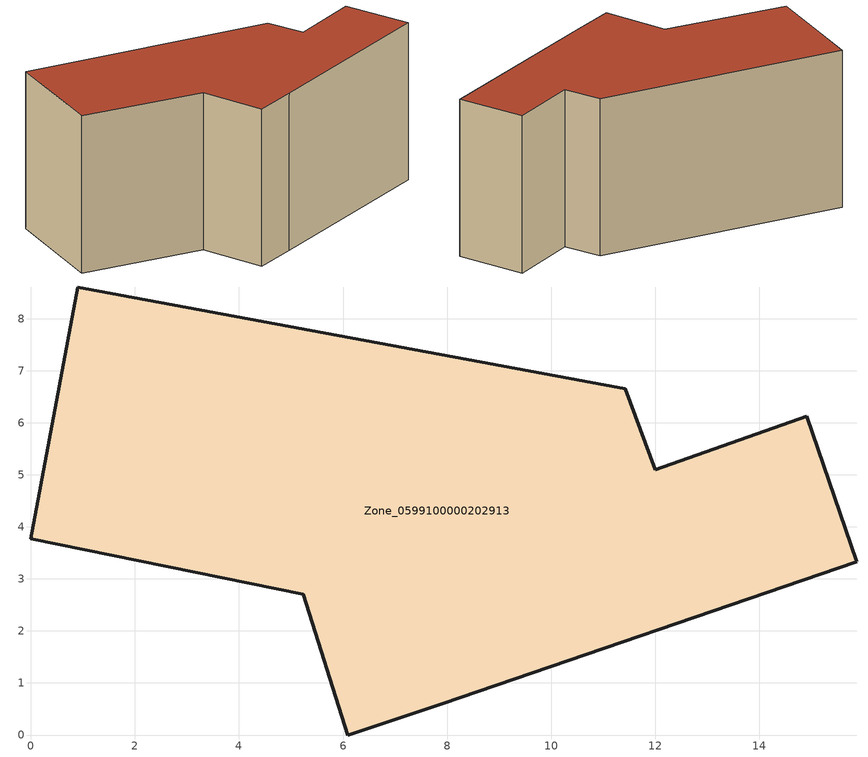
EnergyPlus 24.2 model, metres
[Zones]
Zone_0599100000202913
 floor ground (C_G): 14.91,6.13 15.87,3.33 7.91,0.6 6.09,0 5.23,2.7 0,3.77 0.9,8.61 11.42,6.65 12,5.1 z0
 wall outside (C_F): 15.87,3.33 14.91,6.13 12,5.1 11.42,6.65 0.9,8.61 0,3.77 5.23,2.7 6.09,0 7.91,0.6 15.87,3.33 z0:6.78
 roof outside (C_R): 12,5.1 11.42,6.65 0.9,8.61 0,3.77 5.23,2.7 6.09,0 7.91,0.6 15.87,3.33 14.91,6.13 z6.78
[BUILDING]
Pand.0599100000202913: North Axis=0; Terrain=City; Loads Convergence Tolerance Value=0.04; Temperature Convergence Tolerance Value=0.4; Solar Distribution=FullExterior; Maximum Number of Warmup Days=25; Minimum Number of Warmup Days=1
[Site:Location]
Rotterdam.The.Hague.AP_ZH_NLD Design_Conditions: Latitude=51.96; Longitude=4.45; Time Zone=1; Elevation=-4.5
[SITE:GROUNDTEMPERATURE:BUILDINGSURFACE]
18, 18, 18, 18, 18, 18, 18, 18, 18, 18, 18, 18
[MATERIAL] Thermal Absorptance=0.9; Solar Absorptance=0.7; Visible Absorptance=0.7
Name | Roughness | Thickness | Conductivity | Density | Specific Heat
G.TC.1946-1964 | MediumSmooth | 0.15 | 1 | 540 | 1210
F.TC.1946-1964 | Rough | 0.3 | 0.857143 | 1920 | 840
R.TC.1946-1964 | MediumRough | 0.2 | 0.235294 | 1500 | 1000
[CONSTRUCTION]
C_G: G.TC.1946-1964
C_F: F.TC.1946-1964
C_R: R.TC.1946-1964
[ZONE]
Zone_0599100000202913: Type=1; Multiplier=1; Ceiling Height=Autocalculate; Volume=Autocalculate; Floor Area=autocalculate; Part of Total Floor Area=Yes
[ZONEINFILTRATION:DESIGNFLOWRATE]
Infil_Zone_0599100000202913: Zone or ZoneList or Space or SpaceList=Zone_0599100000202913; Schedule=AlwaysOn; Design Flow Rate Calculation Method=Flow/Area; Flow Rate per Floor Area=0.003; Constant Term Coefficient=1; Temperature Term Coefficient=0; Velocity Term Coefficient=0; Velocity Squared Term Coefficient=0
[HVACTEMPLATE:ZONE:IDEALLOADSAIRSYSTEM]
Zone_0599100000202913: Maximum Heating Supply Air Temperature=50; Minimum Cooling Supply Air Temperature=13; Maximum Heating Supply Air Humidity Ratio=0.0156; Minimum Cooling Supply Air Humidity Ratio=0.0077; Heating Limit=NoLimit; Cooling Limit=NoLimit; Dehumidification Control Type=ConstantSensibleHeatRatio; Cooling Sensible Heat Ratio=0.7; Dehumidification Setpoint=60; Humidification Control Type=None; Humidification Setpoint=30; Outdoor Air Method=None; Outdoor Air Flow Rate per Person=0.00944; Outdoor Air Flow Rate per Zone Floor Area=0; Outdoor Air Flow Rate per Zone=0; Demand Controlled Ventilation Type=None; Outdoor Air Economizer Type=NoEconomizer; Heat Recovery Type=None; Sensible Heat Recovery Effectiveness=0.7; Latent Heat Recovery Effectiveness=0.65
[ZONECONTROL:THERMOSTAT]
ThermostatControl_Zone_0599100000202913: Zone or ZoneList=Zone_0599100000202913; Control Type Schedule=DualSetpointControlType; Control 1=Thermostat_Zone_0599100000202913; Temperature Difference Between Cutout And Setpoint=0
[THERMOSTATSETPOINT:DUALSETPOINT]
Thermostat_Zone_0599100000202913: Heating Setpoint Temperature Schedule=HeatingSetpoint_Zone_0599100000202913; Cooling Setpoint Temperature Schedule=CoolingSetpoint_Zone_0599100000202913
[SCHEDULE:COMPACT]
HeatingSetpoint_Zone_0599100000202913: Through: 12/31, For: AllDays, Until: 24:00, 21
CoolingSetpoint_Zone_0599100000202913: Through: 12/31, For: AllDays, Until: 24:00, 24
DualSetpointControlType: Through: 12/31, For: AllDays, Until: 24:00, 4
AlwaysOn: Through: 12/31, For: AllDays, Until: 24:00, 1
